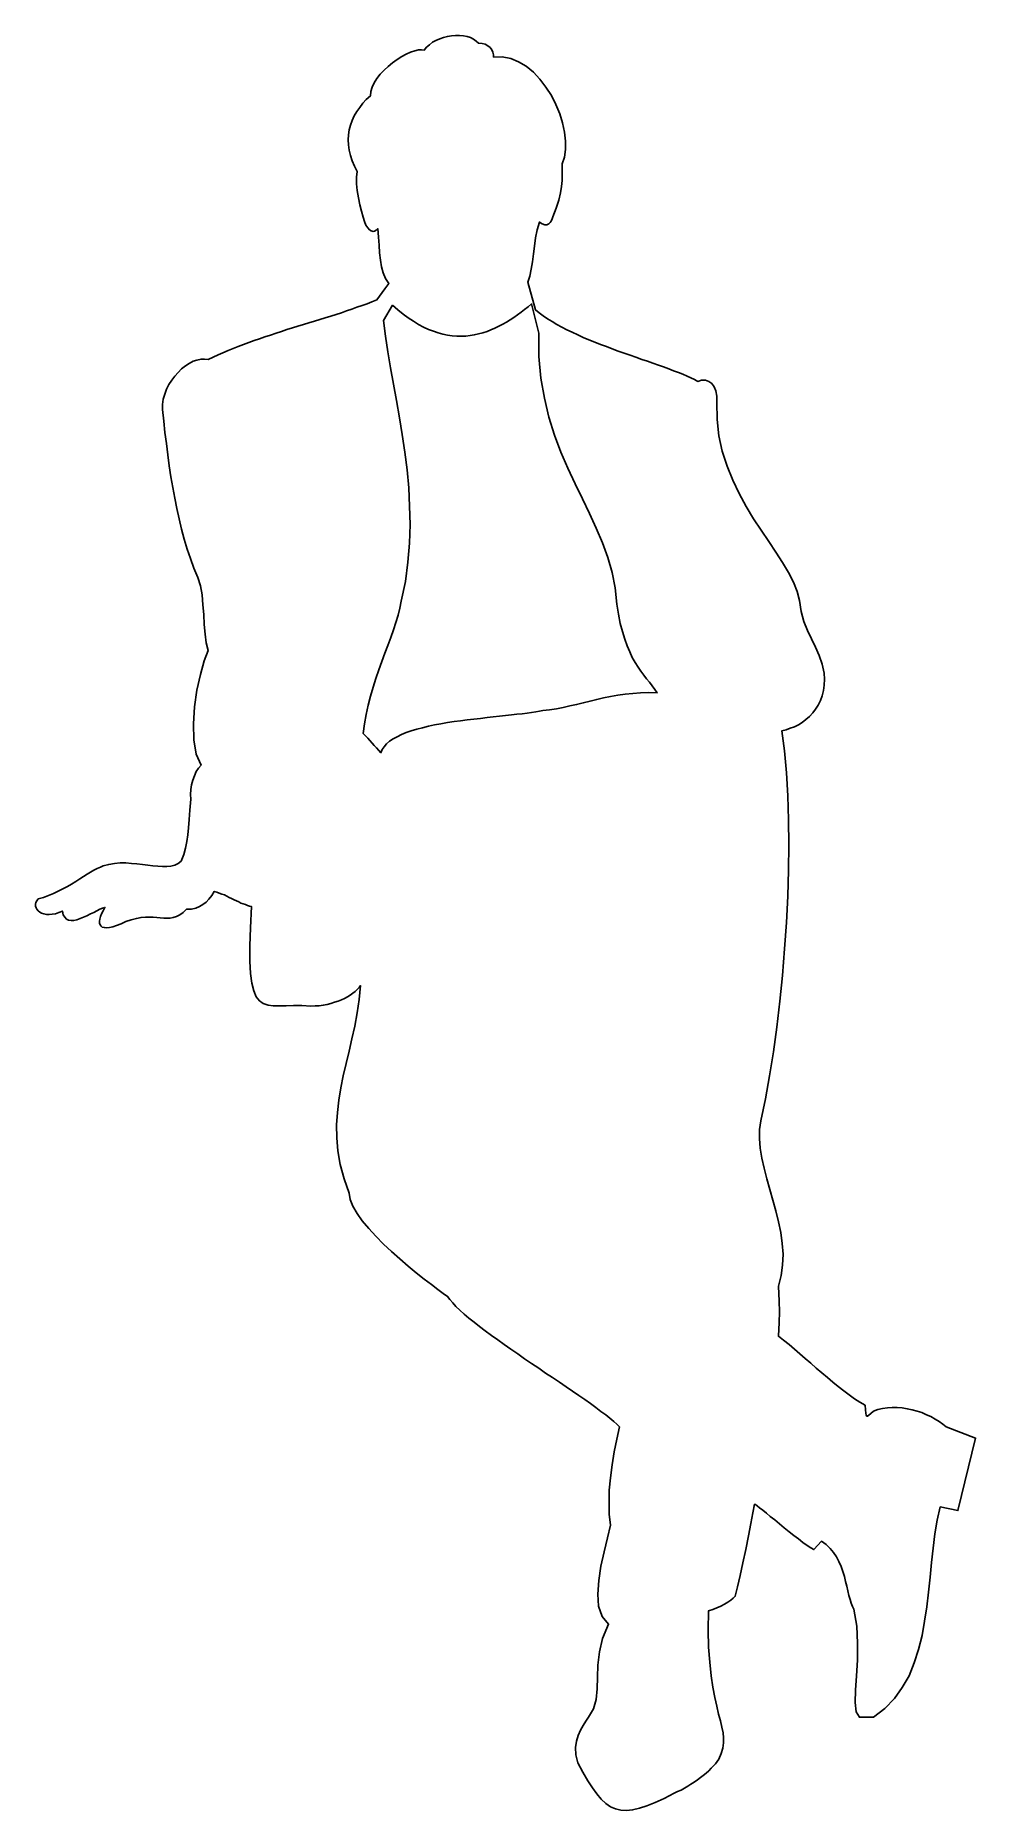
# Model space of a CAD drawing. Extents: x 138.96 to 139.88, y 49.69 to 51.43.
import ezdxf

# ---------------------------------------------------------------- set-up
doc = ezdxf.new("R2010")
doc.units = 0
doc.layers.get('0').update_dxf_attribs({"linetype": 'CONTINUOUS'})

msp = doc.modelspace()

# ---------------------------------------------------------------- linework, layer by layer
at = {"linetype": 'CONTINUOUS'}
for points in [[(139.2995, 51.1842), (139.2917, 51.1734), (139.2869, 51.1714), (139.2821, 51.1696), (139.2771, 51.1678), (139.2721, 51.1661), (139.2671, 51.1643), (139.2619, 51.1625), (139.2568, 51.1607), (139.2516, 51.1591), (139.2463, 51.1573), (139.2409, 51.1557), (139.2356, 51.1541), (139.2302, 51.1523), (139.2249, 51.1507), (139.2196, 51.1491), (139.214, 51.1475), (139.2087, 51.1458), (139.2032, 51.1442), (139.1978, 51.1424), (139.1925, 51.1406), (139.187, 51.1388), (139.1816, 51.137), (139.1763, 51.1352), (139.1711, 51.1335), (139.1658, 51.1315), (139.1606, 51.1295), (139.1554, 51.1276), (139.1503, 51.1256), (139.1453, 51.1235), (139.1403, 51.1214), (139.1355, 51.1192), (139.1307, 51.1169), (139.1259, 51.1146), (139.1223, 51.1151), (139.1188, 51.1151), (139.1148, 51.1142), (139.1111, 51.113), (139.1072, 51.1109), (139.1035, 51.1085), (139.0997, 51.1055), (139.0962, 51.1021), (139.0929, 51.0984), (139.0899, 51.0943), (139.0872, 51.09), (139.0849, 51.0854), (139.0832, 51.0806), (139.0817, 51.0756), (139.081, 51.0706), (139.0808, 51.0656), (139.0821, 51.0542), (139.0833, 51.043), (139.0848, 51.032), (139.0862, 51.0209), (139.0876, 51.0101), (139.0892, 50.9994), (139.091, 50.9889), (139.0929, 50.9784), (139.0949, 50.968), (139.0972, 50.9579), (139.0995, 50.9479), (139.1022, 50.9381), (139.1052, 50.9283), (139.1084, 50.9189), (139.1118, 50.9094), (139.1156, 50.9002), (139.1182, 50.892), (139.1198, 50.8831), (139.1207, 50.8735), (139.1214, 50.8637), (139.122, 50.8539), (139.1227, 50.8446), (139.1239, 50.8361), (139.1259, 50.8286), (139.122, 50.8183), (139.1182, 50.8049), (139.1148, 50.7894), (139.1124, 50.7729), (139.1113, 50.7563), (139.1116, 50.7405), (139.1141, 50.7266), (139.1189, 50.7157), (139.1163, 50.7127), (139.1141, 50.7093), (139.1122, 50.7052), (139.1106, 50.7009), (139.1095, 50.6963), (139.1088, 50.6917), (139.1084, 50.6869), (139.1086, 50.6821), (139.1079, 50.6714), (139.1072, 50.6621), (139.1065, 50.6541), (139.1058, 50.6471), (139.1049, 50.6406), (139.1035, 50.6341), (139.1017, 50.6279), (139.0994, 50.6212), (139.0963, 50.6188), (139.0929, 50.6174), (139.0892, 50.6163), (139.0851, 50.616), (139.0808, 50.6158), (139.0762, 50.6162), (139.0714, 50.6165), (139.0664, 50.6172), (139.0611, 50.6179), (139.0557, 50.6185), (139.0504, 50.619), (139.0449, 50.6194), (139.0393, 50.6194), (139.0336, 50.6188), (139.0281, 50.6179), (139.0226, 50.6165), (139.0198, 50.6154), (139.0167, 50.614), (139.0135, 50.6122), (139.0101, 50.6105), (139.0068, 50.6083), (139.0032, 50.606), (138.9995, 50.6037), (138.9955, 50.6012), (138.9914, 50.5987), (138.9873, 50.5962), (138.9829, 50.5939), (138.9784, 50.5916), (138.9738, 50.5895), (138.9688, 50.5873), (138.9638, 50.5855), (138.9587, 50.5841), (138.9573, 50.5823), (138.9564, 50.5805), (138.956, 50.5788), (138.956, 50.577), (138.9565, 50.5754), (138.9573, 50.5738), (138.9585, 50.5724), (138.9601, 50.5711), (138.9619, 50.57), (138.9642, 50.5693), (138.9667, 50.5688), (138.9694, 50.5686), (138.9724, 50.569), (138.9756, 50.5695), (138.979, 50.5706), (138.9825, 50.572), (138.9833, 50.5684), (138.9847, 50.566), (138.9865, 50.5642), (138.9886, 50.5631), (138.9911, 50.5627), (138.9938, 50.5629), (138.9968, 50.5636), (139, 50.5647), (139.0032, 50.566), (139.0066, 50.5675), (139.01, 50.5692), (139.0132, 50.5708), (139.0162, 50.5724), (139.0192, 50.5738), (139.0219, 50.5749), (139.0242, 50.5756), (139.0224, 50.5724), (139.021, 50.5695), (139.0199, 50.5667), (139.0192, 50.5642), (139.019, 50.562), (139.019, 50.5601), (139.0196, 50.5585), (139.0205, 50.5572), (139.0217, 50.5563), (139.0237, 50.5558), (139.0258, 50.5556), (139.0287, 50.556), (139.0319, 50.5567), (139.0356, 50.5579), (139.0401, 50.5595), (139.0449, 50.5617), (139.0502, 50.5636), (139.0552, 50.5649), (139.0598, 50.5658), (139.0641, 50.5661), (139.068, 50.5661), (139.0718, 50.566), (139.0753, 50.5656), (139.0787, 50.5654), (139.0821, 50.5651), (139.0851, 50.5651), (139.0883, 50.5652), (139.0913, 50.5658), (139.0945, 50.5668), (139.0978, 50.5684), (139.1011, 50.5708), (139.1045, 50.5738), (139.1093, 50.5741), (139.1136, 50.575), (139.1173, 50.5765), (139.1207, 50.5784), (139.1237, 50.5809), (139.1266, 50.5839), (139.1293, 50.5875), (139.1318, 50.5914), (139.1343, 50.5907), (139.1367, 50.5898), (139.1392, 50.5887), (139.1417, 50.5879), (139.1442, 50.5866), (139.1465, 50.5855), (139.1489, 50.5845), (139.1512, 50.5832), (139.1535, 50.5822), (139.1558, 50.5811), (139.1579, 50.58), (139.1603, 50.5791), (139.1624, 50.5784), (139.1644, 50.5777), (139.1665, 50.577), (139.1684, 50.5766), (139.1674, 50.5556), (139.1668, 50.5378), (139.1668, 50.5229), (139.1674, 50.5108), (139.1686, 50.501), (139.1706, 50.4935), (139.1731, 50.4878), (139.1763, 50.4839), (139.18, 50.4812), (139.1847, 50.4796), (139.1898, 50.4789), (139.1957, 50.4787), (139.2025, 50.4789), (139.2098, 50.4791), (139.2179, 50.4791), (139.2269, 50.4785), (139.2309, 50.4787), (139.235, 50.4789), (139.239, 50.4794), (139.2427, 50.4803), (139.2464, 50.4812), (139.25, 50.4823), (139.2536, 50.4833), (139.2568, 50.4848), (139.26, 50.4862), (139.2628, 50.4878), (139.2655, 50.4894), (139.268, 50.4912), (139.2703, 50.4931), (139.2724, 50.4949), (139.2742, 50.4969), (139.2756, 50.4988), (139.2742, 50.4851), (139.2723, 50.4718), (139.2699, 50.4589), (139.2671, 50.4465), (139.2643, 50.4342), (139.2614, 50.4221), (139.2587, 50.4101), (139.2562, 50.3982), (139.2543, 50.3861), (139.2529, 50.374), (139.2521, 50.3617), (139.2523, 50.3491), (139.2534, 50.3361), (139.2557, 50.3227), (139.2594, 50.3088), (139.2644, 50.2944), (139.2655, 50.2883), (139.2682, 50.2818), (139.2723, 50.2746), (139.2774, 50.2673), (139.2837, 50.2599), (139.2906, 50.2522), (139.2981, 50.2445), (139.3061, 50.2371), (139.3143, 50.2298), (139.3225, 50.2226), (139.3305, 50.216), (139.3382, 50.21), (139.3453, 50.2046), (139.3515, 50.1998), (139.357, 50.1959), (139.3613, 50.1929), (139.3634, 50.1899), (139.3663, 50.1867), (139.3695, 50.1831), (139.3732, 50.1795), (139.3775, 50.1756), (139.3821, 50.1717), (139.3873, 50.1676), (139.3926, 50.1633), (139.3983, 50.1591), (139.4044, 50.1546), (139.4105, 50.1502), (139.417, 50.1455), (139.4236, 50.1409), (139.4302, 50.1363), (139.437, 50.1316), (139.4439, 50.127), (139.4509, 50.1222), (139.4576, 50.1176), (139.4644, 50.1131), (139.4712, 50.1085), (139.4777, 50.104), (139.484, 50.0998), (139.4902, 50.0955), (139.4961, 50.0914), (139.5018, 50.0875), (139.5071, 50.0836), (139.5121, 50.0798), (139.5167, 50.0764), (139.5208, 50.0732), (139.5246, 50.07), (139.5276, 50.0673), (139.5303, 50.0647), (139.5276, 50.0526), (139.5251, 50.0401), (139.523, 50.0273), (139.5214, 50.0146), (139.5203, 50.0022), (139.52, 49.9901), (139.5203, 49.9787), (139.5216, 49.968), (139.5185, 49.9553), (139.5153, 49.9416), (139.5121, 49.9274), (139.51, 49.9135), (139.5089, 49.9001), (139.5098, 49.8882), (139.5132, 49.8781), (139.5196, 49.8706), (139.5137, 49.8565), (139.5105, 49.8432), (139.5091, 49.8303), (139.5087, 49.8182), (139.5084, 49.8068), (139.5073, 49.7965), (139.5048, 49.7871), (139.4998, 49.7789), (139.4973, 49.7751), (139.4947, 49.7709), (139.492, 49.7662), (139.4895, 49.7611), (139.4879, 49.7554), (139.487, 49.7491), (139.4874, 49.742), (139.4893, 49.7342), (139.4943, 49.7249), (139.4991, 49.7165), (139.5036, 49.7094), (139.508, 49.7034), (139.5123, 49.6982), (139.5167, 49.6939), (139.5214, 49.6909), (139.5264, 49.6888), (139.5315, 49.6875), (139.5371, 49.6872), (139.5431, 49.6877), (139.5499, 49.6893), (139.5572, 49.6918), (139.5654, 49.695), (139.5743, 49.6991), (139.5842, 49.7041), (139.5874, 49.7057), (139.5908, 49.7073), (139.5942, 49.7091), (139.5974, 49.711), (139.6006, 49.713), (139.6038, 49.7151), (139.6069, 49.7173), (139.6099, 49.7196), (139.6127, 49.7217), (139.6156, 49.724), (139.6181, 49.7263), (139.6206, 49.7287), (139.6227, 49.731), (139.6247, 49.7331), (139.6264, 49.7354), (139.6279, 49.7376), (139.6304, 49.7433), (139.632, 49.7484), (139.6327, 49.7536), (139.6327, 49.7586), (139.6321, 49.7637), (139.6309, 49.7693), (139.6295, 49.7753), (139.6277, 49.7821), (139.6259, 49.7897), (139.6239, 49.7985), (139.622, 49.8084), (139.6204, 49.8198), (139.619, 49.833), (139.6179, 49.8478), (139.6175, 49.8645), (139.6177, 49.8836), (139.622, 49.885), (139.6261, 49.8864), (139.63, 49.8882), (139.6336, 49.8902), (139.6369, 49.8921), (139.6398, 49.8941), (139.6421, 49.896), (139.6441, 49.898), (139.6464, 49.9071), (139.6491, 49.9183), (139.6517, 49.9309), (139.6544, 49.9441), (139.6571, 49.9573), (139.6594, 49.9694), (139.6615, 49.9801), (139.6631, 49.9885), (139.664, 49.9881), (139.6656, 49.9869), (139.6681, 49.9851), (139.6711, 49.9826), (139.6747, 49.9797), (139.6786, 49.9765), (139.6829, 49.973), (139.6875, 49.9692), (139.6922, 49.9653), (139.697, 49.9614), (139.7016, 49.9577), (139.7062, 49.9543), (139.7107, 49.9509), (139.7148, 49.948), (139.7183, 49.9457), (139.7215, 49.9439), (139.7288, 49.952), (139.7335, 49.9488), (139.7374, 49.945), (139.7408, 49.9411), (139.7438, 49.9366), (139.7461, 49.932), (139.7482, 49.9272), (139.75, 49.9224), (139.7515, 49.9174), (139.7527, 49.9126), (139.7539, 49.9078), (139.7548, 49.9032), (139.7559, 49.8987), (139.757, 49.8948), (139.758, 49.8911), (139.7595, 49.8879), (139.7609, 49.8852), (139.7636, 49.8686), (139.7645, 49.8519), (139.7643, 49.8351), (139.7634, 49.8195), (139.7625, 49.8054), (139.7621, 49.7935), (139.7632, 49.7844), (139.7662, 49.7789), (139.768, 49.7789), (139.7698, 49.7789), (139.7714, 49.7789), (139.7732, 49.7789), (139.775, 49.7789), (139.7767, 49.7789), (139.7783, 49.7789), (139.7801, 49.7789), (139.7912, 49.7874), (139.8006, 49.7972), (139.8084, 49.8081), (139.815, 49.8198), (139.8202, 49.8323), (139.8245, 49.8455), (139.8278, 49.8592), (139.8303, 49.8733), (139.8325, 49.8875), (139.8343, 49.9021), (139.8357, 49.9167), (139.8371, 49.9311), (139.8387, 49.9454), (139.8405, 49.9594), (139.8428, 49.9728), (139.8458, 49.9858), (139.8631, 49.9822), (139.8804, 50.0536), (139.8515, 50.0647), (139.8483, 50.0673), (139.8446, 50.07), (139.8407, 50.0723), (139.8366, 50.0747), (139.8321, 50.0766), (139.8277, 50.0786), (139.8229, 50.0802), (139.8181, 50.0814), (139.8132, 50.0825), (139.8083, 50.0832), (139.8034, 50.0836), (139.7985, 50.0837), (139.7937, 50.0834), (139.789, 50.0827), (139.7844, 50.0816), (139.7801, 50.08), (139.7775, 50.0777), (139.7755, 50.0761), (139.7742, 50.0752), (139.7734, 50.0752), (139.773, 50.0761), (139.7726, 50.0782), (139.7723, 50.0814), (139.7719, 50.0859), (139.7668, 50.0889), (139.7614, 50.0923), (139.7563, 50.096), (139.7509, 50.0999), (139.7454, 50.1042), (139.7401, 50.1085), (139.7347, 50.1131), (139.7292, 50.1177), (139.7238, 50.1224), (139.7185, 50.1272), (139.713, 50.1318), (139.7076, 50.1364), (139.7023, 50.1411), (139.697, 50.1455), (139.6916, 50.1498), (139.6865, 50.1537), (139.6873, 50.1674), (139.6875, 50.1778), (139.6872, 50.1884), (139.6865, 50.203), (139.6893, 50.2134), (139.6907, 50.2237), (139.6911, 50.2344), (139.6904, 50.2449), (139.6888, 50.2558), (139.6866, 50.2664), (139.6841, 50.2771), (139.6811, 50.2878), (139.6783, 50.2983), (139.6752, 50.3088), (139.6726, 50.319), (139.6704, 50.3289), (139.6686, 50.3387), (139.6679, 50.3482), (139.6681, 50.3571), (139.6694, 50.3658), (139.6738, 50.3873), (139.6779, 50.41), (139.6816, 50.4336), (139.685, 50.458), (139.6881, 50.4833), (139.6905, 50.5088), (139.6927, 50.5348), (139.6945, 50.5608), (139.6957, 50.5866), (139.6964, 50.6122), (139.6968, 50.6374), (139.6964, 50.6618), (139.6957, 50.6854), (139.6945, 50.7081), (139.6925, 50.7296), (139.69, 50.7495), (139.6941, 50.7504), (139.6982, 50.7519), (139.7023, 50.7535), (139.7062, 50.7554), (139.7101, 50.7577), (139.7137, 50.7606), (139.7171, 50.7636), (139.7203, 50.767), (139.7231, 50.7707), (139.7258, 50.7748), (139.7279, 50.7791), (139.7297, 50.7839), (139.731, 50.7891), (139.7317, 50.7944), (139.732, 50.8001), (139.7317, 50.8062), (139.7295, 50.8151), (139.7265, 50.8236), (139.723, 50.8316), (139.719, 50.8398), (139.7151, 50.8482), (139.7117, 50.8571), (139.7089, 50.8667), (139.7073, 50.8776), (139.705, 50.8865), (139.7014, 50.8957), (139.6966, 50.9052), (139.6907, 50.915), (139.6841, 50.9251), (139.6772, 50.9356), (139.6697, 50.9467), (139.6622, 50.9581), (139.6549, 50.9702), (139.648, 50.9828), (139.6416, 50.996), (139.6361, 51.0099), (139.6314, 51.0245), (139.628, 51.0398), (139.6263, 51.0558), (139.6261, 51.0727), (139.6261, 51.0786), (139.6252, 51.0838), (139.6234, 51.0879), (139.6211, 51.0911), (139.6183, 51.0932), (139.6149, 51.0943), (139.6111, 51.0943), (139.6074, 51.0932), (139.6042, 51.095), (139.6006, 51.0968), (139.5967, 51.0984), (139.5926, 51.1002), (139.5882, 51.102), (139.5835, 51.1037), (139.5787, 51.1057), (139.5737, 51.1075), (139.5686, 51.1092), (139.5632, 51.1112), (139.5577, 51.1132), (139.5522, 51.1149), (139.5465, 51.1169), (139.5408, 51.119), (139.5349, 51.121), (139.529, 51.1231), (139.5232, 51.1253), (139.5175, 51.1274), (139.5116, 51.1295), (139.5059, 51.1319), (139.5002, 51.1342), (139.4947, 51.1365), (139.4892, 51.139), (139.4838, 51.1415), (139.4785, 51.144), (139.4735, 51.1466), (139.4687, 51.1491), (139.464, 51.152), (139.4596, 51.1547), (139.4553, 51.1577), (139.4514, 51.1605), (139.4478, 51.1636), (139.4402, 51.1908), (139.442, 51.1969), (139.4434, 51.2036), (139.4446, 51.2109), (139.4457, 51.2186), (139.4466, 51.2264), (139.4478, 51.2344), (139.4494, 51.2423), (139.4516, 51.2499), (139.4544, 51.2481), (139.4569, 51.2474), (139.4589, 51.2474), (139.4607, 51.2481), (139.4621, 51.2494), (139.4632, 51.251), (139.464, 51.253), (139.4648, 51.2551), (139.4681, 51.2638), (139.4705, 51.2716), (139.4722, 51.2786), (139.4733, 51.2848), (139.4738, 51.2907), (139.474, 51.2962), (139.474, 51.3016), (139.4738, 51.3071), (139.4762, 51.3139), (139.4772, 51.3213), (139.4772, 51.3297), (139.4763, 51.3384), (139.4744, 51.3475), (139.4715, 51.3566), (139.4678, 51.3657), (139.4633, 51.3744), (139.458, 51.3828), (139.4521, 51.3904), (139.4457, 51.3974), (139.4386, 51.4032), (139.4311, 51.4077), (139.4233, 51.4109), (139.4149, 51.4125), (139.4064, 51.4123), (139.4064, 51.4146), (139.4058, 51.417), (139.4046, 51.4193), (139.403, 51.4216), (139.4007, 51.4235), (139.3982, 51.425), (139.3951, 51.4257), (139.3917, 51.4259), (139.3894, 51.428), (139.3868, 51.43), (139.3837, 51.4314), (139.3804, 51.4325), (139.3768, 51.4332), (139.373, 51.4335), (139.3691, 51.4335), (139.365, 51.4332), (139.3611, 51.4326), (139.3572, 51.4316), (139.3535, 51.4303), (139.3497, 51.4287), (139.3463, 51.4268), (139.3433, 51.4244), (139.3406, 51.4219), (139.3383, 51.4191), (139.3357, 51.4195), (139.3325, 51.4193), (139.3289, 51.4184), (139.3248, 51.417), (139.3205, 51.415), (139.3161, 51.4127), (139.3116, 51.4098), (139.3072, 51.4066), (139.3029, 51.4031), (139.2988, 51.3993), (139.2951, 51.3954), (139.2918, 51.3911), (139.2892, 51.3869), (139.287, 51.3826), (139.2858, 51.3783), (139.2853, 51.374), (139.2813, 51.3705), (139.2778, 51.3669), (139.2748, 51.3628), (139.2719, 51.3587), (139.2694, 51.3545), (139.2675, 51.35), (139.2659, 51.3454), (139.2646, 51.3406), (139.2639, 51.3358), (139.2635, 51.3308), (139.2639, 51.3258), (139.2644, 51.3206), (139.2657, 51.3155), (139.2675, 51.3101), (139.2696, 51.305), (139.2724, 51.2996), (139.2716, 51.2941), (139.2716, 51.2877), (139.2723, 51.2809), (139.2735, 51.2738), (139.2751, 51.267), (139.2767, 51.2606), (139.2781, 51.2549), (139.2794, 51.2505), (139.281, 51.2469), (139.2828, 51.2442), (139.2846, 51.2423), (139.2862, 51.2412), (139.2879, 51.2407), (139.2895, 51.241), (139.2911, 51.2419), (139.2926, 51.2435), (139.2933, 51.2351), (139.2938, 51.2271), (139.2943, 51.2197), (139.2952, 51.2125), (139.2963, 51.2059), (139.2979, 51.1999), (139.3002, 51.1945), (139.3034, 51.1896), (139.3034, 51.1896), (139.3034, 51.1894), (139.2995, 51.1842)], [(139.307, 51.1683), (139.2981, 51.1531), (139.3001, 51.1378), (139.3024, 51.1223), (139.305, 51.1065), (139.3079, 51.0905), (139.3109, 51.0743), (139.314, 51.0575), (139.3166, 51.0408), (139.3193, 51.0237), (139.3214, 51.0062), (139.323, 50.9886), (139.3239, 50.9706), (139.3243, 50.9525), (139.3237, 50.9339), (139.3221, 50.9152), (139.3197, 50.8962), (139.3157, 50.877), (139.3143, 50.8702), (139.3125, 50.8632), (139.3104, 50.8561), (139.3081, 50.8488), (139.3054, 50.8413), (139.3026, 50.8335), (139.2995, 50.8257), (139.2967, 50.8177), (139.2937, 50.8093), (139.2908, 50.8009), (139.2881, 50.7924), (139.2855, 50.7835), (139.2831, 50.7746), (139.2812, 50.7655), (139.2796, 50.7562), (139.2783, 50.7468), (139.2805, 50.7445), (139.2828, 50.7422), (139.2849, 50.7398), (139.2871, 50.7373), (139.2892, 50.735), (139.2913, 50.7327), (139.2935, 50.7302), (139.2956, 50.7279), (139.2969, 50.7309), (139.2988, 50.7338), (139.3013, 50.7366), (139.3042, 50.7391), (139.3077, 50.7414), (139.3116, 50.7436), (139.3159, 50.7457), (139.3205, 50.7477), (139.3255, 50.7493), (139.3309, 50.7511), (139.3366, 50.7525), (139.3424, 50.7539), (139.3485, 50.7552), (139.3547, 50.7564), (139.3611, 50.7575), (139.3676, 50.7585), (139.374, 50.7594), (139.3806, 50.7603), (139.3871, 50.761), (139.3936, 50.7617), (139.4, 50.7625), (139.4062, 50.7632), (139.4124, 50.7639), (139.4183, 50.7644), (139.424, 50.7651), (139.4295, 50.7657), (139.4347, 50.7662), (139.4395, 50.7667), (139.4439, 50.7674), (139.448, 50.768), (139.4516, 50.7687), (139.4548, 50.7694), (139.4616, 50.7701), (139.4683, 50.7712), (139.4749, 50.7724), (139.4815, 50.7739), (139.4881, 50.7753), (139.4947, 50.7769), (139.5013, 50.7787), (139.5079, 50.7803), (139.5146, 50.7819), (139.5216, 50.7833), (139.5287, 50.7845), (139.5358, 50.7856), (139.5433, 50.7863), (139.5511, 50.7869), (139.559, 50.787), (139.5673, 50.7867), (139.5649, 50.7902), (139.5624, 50.7936), (139.5597, 50.7972), (139.557, 50.8006), (139.5542, 50.8043), (139.5513, 50.808), (139.5485, 50.8121), (139.5458, 50.8168), (139.5429, 50.8216), (139.5403, 50.8271), (139.5378, 50.833), (139.5355, 50.8396), (139.5332, 50.847), (139.531, 50.8551), (139.5292, 50.8641), (139.5276, 50.8741), (139.5262, 50.89), (139.5232, 50.9051), (139.5189, 50.9199), (139.5136, 50.9345), (139.5075, 50.9487), (139.5009, 50.9631), (139.4938, 50.9777), (139.4867, 50.9925), (139.4796, 51.0078), (139.4726, 51.0237), (139.4664, 51.0404), (139.4609, 51.0581), (139.4564, 51.0768), (139.453, 51.0965), (139.4511, 51.1177), (139.4509, 51.1405), (139.4438, 51.1694), (139.4404, 51.1665), (139.437, 51.1638), (139.4336, 51.1612), (139.4301, 51.1587), (139.4265, 51.1562), (139.4229, 51.1539), (139.4192, 51.1515), (139.4155, 51.1494), (139.4117, 51.1474), (139.4078, 51.1455), (139.4039, 51.1439), (139.4, 51.1423), (139.3959, 51.141), (139.3918, 51.14), (139.3875, 51.1389), (139.3834, 51.1384), (139.3791, 51.1378), (139.3747, 51.1377), (139.3702, 51.1377), (139.3658, 51.138), (139.3613, 51.1387), (139.3567, 51.1396), (139.3519, 51.1409), (139.3473, 51.1425), (139.3424, 51.1444), (139.3376, 51.1467), (139.3327, 51.1492), (139.3277, 51.1523), (139.3225, 51.1556), (139.3175, 51.1594), (139.3124, 51.1637), (139.307, 51.1683)]]:
    msp.add_lwpolyline(points, dxfattribs=at)

doc.saveas('drawing.dxf')
